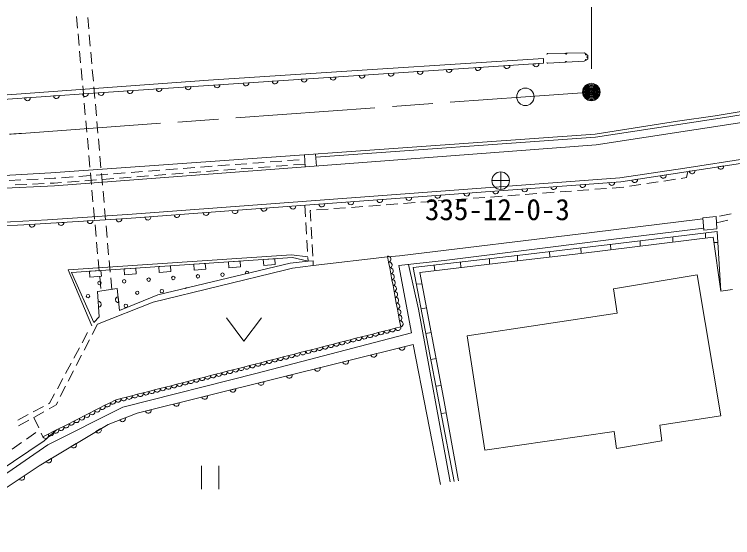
# Model space of a CAD drawing. Units: millimetres, scale not verified. Extents: x -36928797 to 680000, y 20000 to 219661428.
# Drawn here: x 423427 to 485228, y 262640 to 307668 of the extents above; entities that cross this region are included whole.
import ezdxf
from ezdxf.enums import TextEntityAlignment as Align

# ---------------------------------------------------------------- set-up
doc = ezdxf.new("R2010")
doc.units = ezdxf.units.MM
doc.header["$LTSCALE"] = 1000
doc.header["$PDMODE"] = 32
doc.header["$PDSIZE"] = 500
doc.linetypes.add('CHAIN', pattern=[18.5, 12, -1.5, 3.5, -1.5])
for name, color, linetype, lineweight in [('M-BGD', 7, 'Continuous', 13), ('M-BMK', 2, 'CHAIN', 13), ('M-BMK-SRVR', 3, 'Continuous', 13)]:
    doc.layers.add(name, color=color, linetype=linetype, lineweight=lineweight)
doc.layers.add('M-OTRS', color=6, linetype='Continuous')
doc.styles.add('ＭＳ ゴシック', font='')
doc.styles.get('ＭＳ ゴシック').set_extended_font_data('MS Gothic')

# ---------------------------------------------------------------- blocks, each defined once
blk = doc.blocks.new('ﾌﾟﾛｯﾄﾏｰｸ-06')
at = {"color": 3, "linetype": 'Continuous', "lineweight": 13}
for p, q in [((0, 0.5), (0, -0.5)), ((-0.5, 0), (0.5, 0))]:
    blk.add_line(p, q, dxfattribs=at)
blk.add_circle((0, 0), 0.5, dxfattribs=at)

msp = doc.modelspace()

# ---------------------------------------------------------------- linework, layer by layer
at = {"layer": 'M-BGD'}
for p, q in [((473072, 332680), (473072, 302984)), ((428777, 307482), (428865, 306486)), ((429827, 306412), (429739, 307408)), ((428909, 305988), (428998, 304992)), ((429959, 304918), (429871, 305914)), ((429042, 304494), (429131, 303498)), ((430091, 303423), (430003, 304420)), ((469311, 304288), (472478, 304360)), ((472478, 304360), (472779, 304132)), ((472779, 304132), (472758, 303800)), ((468960, 303456), (430227, 300898)), ((468944, 303870), (454674, 302964)), ((468960, 303456), (468944, 303870)), ((472468, 303633), (469321, 303457)), ((472758, 303800), (472468, 303633)), ((429175, 303000), (429263, 302004)), ((430222, 301929), (430134, 302925)), ((454674, 302964), (440141, 302006)), ((461069, 302935), (460570, 302902)), ((463563, 303100), (463064, 303067)), ((466058, 303265), (465559, 303232)), ((468552, 303429), (468053, 303396)), ((451090, 302276), (450591, 302243)), ((453585, 302441), (453086, 302408)), ((456079, 302606), (455581, 302573)), ((458574, 302770), (458075, 302737)), ((440141, 302006), (427945, 301118)), ((441112, 301617), (440613, 301584)), ((443607, 301782), (443108, 301749)), ((446101, 301946), (445602, 301914)), ((448596, 302111), (448097, 302078)), ((427945, 301118), (402969, 299349)), ((429308, 301506), (429396, 300510)), ((430354, 300435), (430266, 301431)), ((433628, 301123), (433130, 301090)), ((436123, 301287), (435624, 301254)), ((438618, 301452), (438119, 301419)), ((430227, 300898), (406400, 299181)), ((424796, 300507), (424298, 300471)), ((427290, 300686), (426791, 300650)), ((429784, 300866), (429285, 300830)), ((431134, 300958), (430635, 300925)), ((495032, 300542), (484907, 298860)), ((429440, 300012), (429529, 299015)), ((430486, 298941), (430398, 299937)), ((487279, 299541), (483728, 298949)), ((429573, 298517), (429661, 297521)), ((484907, 298860), (473435, 297096)), ((483728, 298949), (480473, 298466)), ((430618, 297447), (430530, 298443)), ((480473, 298466), (473409, 297369)), ((473496, 296440), (486387, 298407)), ((473409, 297369), (426567, 294019)), ((429706, 297023), (429794, 296027)), ((430749, 295952), (430661, 296949)), ((473435, 297096), (449357, 295374)), ((481107, 294429), (497882, 297045)), ((426879, 292916), (473496, 296440)), ((429838, 295529), (429927, 294533)), ((430881, 294458), (430793, 295454)), ((448451, 294547), (448377, 295579)), ((449411, 294619), (449338, 295648)), ((490332, 295522), (475617, 293264)), ((442438, 294744), (443436, 294820)), ((443934, 294857), (444931, 294933)), ((445430, 294970), (446427, 295046)), ((446926, 295083), (447923, 295159)), ((434960, 294179), (435957, 294254)), ((436456, 294292), (437453, 294367)), ((437951, 294405), (438948, 294480)), ((439447, 294518), (440444, 294593)), ((440955, 294221), (439958, 294146)), ((440943, 294631), (441940, 294707)), ((442451, 294334), (441454, 294259)), ((443947, 294447), (442949, 294372)), ((445442, 294560), (444445, 294485)), ((446938, 294673), (445941, 294598)), ((448434, 294786), (447437, 294711)), ((475515, 293588), (481107, 294429)), ((481986, 294241), (481492, 294166)), ((484457, 294621), (483963, 294545)), ((426567, 294019), (407996, 293058)), ((425984, 293523), (426838, 293565)), ((426838, 293565), (426983, 293576)), ((427481, 293614), (428478, 293689)), ((428977, 293727), (429974, 293802)), ((429971, 294035), (430060, 293039)), ((430473, 293840), (431470, 293915)), ((431013, 292964), (430925, 293960)), ((431968, 293953), (432966, 294028)), ((433476, 293656), (432479, 293580)), ((433464, 294066), (434461, 294141)), ((475515, 293588), (433569, 290472)), ((434972, 293769), (433975, 293693)), ((436468, 293882), (435471, 293806)), ((437964, 293995), (436967, 293919)), ((439459, 294108), (438462, 294032)), ((479515, 293862), (479021, 293786)), ((481265, 293627), (480803, 293555)), ((481374, 294147), (481265, 293627)), ((422988, 293375), (423986, 293424)), ((424498, 293039), (423499, 292989)), ((424486, 293449), (425485, 293498)), ((425996, 293113), (424998, 293063)), ((426864, 293156), (426496, 293138)), ((427494, 293203), (426864, 293156)), ((428989, 293316), (427992, 293241)), ((430485, 293429), (429488, 293354)), ((431981, 293542), (430984, 293467)), ((442655, 290814), (475617, 293264)), ((477343, 293024), (476355, 292872)), ((477044, 293483), (476550, 293407)), ((478826, 293252), (477837, 293100)), ((480308, 293479), (479320, 293328)), ((408022, 291984), (426879, 292916)), ((430104, 292541), (430192, 291545)), ((431145, 291470), (431057, 292466)), ((469877, 292356), (468879, 292282)), ((471372, 292467), (470375, 292393)), ((472868, 292578), (471871, 292504)), ((474364, 292689), (473367, 292615)), ((475860, 292801), (474863, 292726)), ((462397, 291800), (461400, 291726)), ((463893, 291911), (462896, 291837)), ((465389, 292022), (464392, 291948)), ((466885, 292134), (465888, 292060)), ((468381, 292245), (467383, 292171)), ((448417, 291243), (448476, 290244)), ((453422, 291133), (452425, 291059)), ((454918, 291244), (453921, 291170)), ((456414, 291356), (455416, 291281)), ((457910, 291467), (456912, 291393)), ((459405, 291578), (458408, 291504)), ((460901, 291689), (459904, 291615)), ((426264, 289974), (433569, 290472)), ((430237, 291047), (430325, 290051)), ((431276, 289976), (431188, 290972)), ((442655, 290814), (433118, 290106)), ((448934, 290800), (448873, 290795)), ((448873, 290795), (448929, 289858)), ((450430, 290911), (449433, 290837)), ((451926, 291022), (450929, 290948)), ((485090, 290515), (484110, 290314)), ((413679, 289304), (426264, 289974)), ((433118, 290106), (424252, 289557)), ((430182, 289924), (429683, 289893)), ((432677, 290078), (432178, 290048)), ((482672, 290071), (473112, 288910)), ((483803, 290279), (482663, 290163)), ((482663, 290163), (482760, 289102)), ((483863, 289199), (483803, 290279)), ((483833, 289739), (484812, 289944)), ((424252, 289557), (414299, 289019)), ((425192, 289615), (424693, 289584)), ((427687, 289769), (427188, 289739)), ((430369, 289553), (430458, 288557)), ((431408, 288481), (431320, 289478)), ((448505, 289745), (448564, 288747)), ((448959, 289359), (449018, 288361)), ((475020, 288312), (482752, 289284)), ((473112, 288910), (456565, 286880)), ((474669, 287872), (483904, 288994)), ((482760, 289102), (483863, 289199)), ((482883, 288870), (482883, 288421)), ((483904, 288994), (484222, 283841)), ((430502, 288059), (430591, 287063)), ((448593, 288248), (448652, 287250)), ((469326, 287597), (475020, 288312)), ((483562, 288505), (472172, 287090)), ((477263, 288187), (477270, 287723)), ((480090, 288530), (480083, 288073)), ((484222, 283841), (483562, 288505)), ((483962, 288048), (483630, 288025)), ((431540, 286987), (431452, 287983)), ((449048, 287862), (449107, 286864)), ((460409, 286475), (469326, 287597)), ((466703, 286929), (474669, 287872)), ((472165, 287576), (472187, 287092)), ((474720, 287878), (474738, 287409)), ((428063, 285678), (447273, 286968)), ((447273, 286968), (448679, 286792)), ((449142, 286043), (455546, 286791)), ((455627, 286353), (455533, 286860)), ((456565, 286880), (455546, 286791)), ((466703, 286929), (457742, 285881)), ((472172, 287090), (466705, 286462)), ((466710, 286930), (466719, 286464)), ((469468, 287256), (469487, 286782)), ((447370, 286739), (428355, 285457)), ((430635, 286565), (430723, 285568)), ((431672, 285493), (431584, 286489)), ((435758, 283520), (447163, 286268)), ((438860, 286165), (439858, 286232)), ((438894, 285666), (438860, 286165)), ((439858, 286232), (439891, 285733)), ((441853, 286367), (442851, 286434)), ((441887, 285868), (441853, 286367)), ((442851, 286434), (442885, 285935)), ((444846, 286569), (445844, 286636)), ((444880, 286070), (444846, 286569)), ((445844, 286636), (445878, 286137)), ((447163, 286268), (448700, 286427)), ((448700, 286427), (447370, 286739)), ((448681, 286750), (448700, 286427)), ((448700, 286427), (449132, 286451)), ((449132, 286451), (449142, 286043)), ((455722, 285846), (455627, 286353)), ((460409, 286475), (456494, 286049)), ((457347, 286142), (458209, 282297)), ((466705, 286462), (458325, 285458)), ((461821, 286358), (461830, 285878)), ((464315, 286650), (464320, 286176)), ((430082, 280879), (428063, 285678)), ((429880, 285559), (430878, 285627)), ((429914, 285061), (429880, 285559)), ((430878, 285627), (430912, 285128)), ((432874, 285761), (433871, 285829)), ((432907, 285262), (432874, 285761)), ((433871, 285829), (433905, 285330)), ((446675, 285657), (435371, 282888)), ((435867, 285963), (436865, 286030)), ((435900, 285464), (435867, 285963)), ((436898, 285532), (435900, 285464)), ((436865, 286030), (436898, 285532)), ((439891, 285733), (438894, 285666)), ((442885, 285935), (441887, 285868)), ((445878, 286137), (444880, 286070)), ((447365, 285826), (446675, 285657)), ((449142, 286043), (447365, 285826)), ((455817, 285340), (455722, 285846)), ((457605, 280268), (456494, 286049)), ((461255, 267483), (457742, 285881)), ((459560, 286094), (459602, 285611)), ((428355, 285457), (430252, 281152)), ((430912, 285128), (429914, 285061)), ((430768, 285070), (430856, 284074)), ((431803, 283999), (431715, 284995)), ((433905, 285330), (432907, 285262)), ((443320, 285342), (443603, 285410)), ((455912, 284833), (455817, 285340)), ((458325, 285458), (460345, 274682)), ((482185, 285255), (474974, 284040)), ((484210, 273121), (482185, 285255)), ((456006, 284326), (455912, 284833)), ((456101, 283820), (456006, 284326)), ((458015, 284449), (458506, 284493)), ((430584, 283811), (432267, 284070)), ((430584, 283811), (430730, 281640)), ((430730, 281640), (430584, 283811)), ((432485, 282180), (432267, 284070)), ((432267, 284070), (432485, 282180)), ((438114, 284088), (438298, 284132)), ((456196, 283313), (456101, 283820)), ((474974, 284040), (475285, 281953)), ((484222, 283841), (485210, 284001)), ((432404, 282877), (432347, 283374)), ((432485, 282180), (435758, 283520)), ((456291, 282807), (456196, 283313)), ((430592, 280996), (435371, 282888)), ((430640, 282975), (430674, 282476)), ((456385, 282300), (456291, 282807)), ((456480, 281793), (456385, 282300)), ((458209, 282297), (460912, 267438)), ((458419, 282332), (458896, 282416)), ((475285, 281953), (462381, 280010)), ((430252, 281152), (430730, 281640)), ((441682, 281550), (443182, 279550)), ((443182, 279550), (444682, 281550)), ((456575, 281287), (456480, 281793)), ((456670, 280780), (456575, 281287)), ((430592, 280996), (430134, 280108)), ((455706, 280533), (456188, 280656)), ((456188, 280656), (456670, 280780)), ((429258, 279408), (429732, 280288)), ((444314, 276797), (457605, 280268)), ((453298, 279915), (453780, 280039)), ((453780, 280039), (454261, 280162)), ((454261, 280162), (454743, 280286)), ((454743, 280286), (455225, 280409)), ((455225, 280409), (455706, 280533)), ((458824, 280212), (459292, 280301)), ((462381, 280010), (463907, 270166)), ((429904, 279663), (429446, 278775)), ((450889, 279298), (451371, 279421)), ((451371, 279421), (451853, 279545)), ((451853, 279545), (452334, 279668)), ((452334, 279668), (452816, 279792)), ((452816, 279792), (453298, 279915)), ((428547, 278087), (429021, 278967)), ((457735, 279255), (433993, 273347)), ((448481, 278680), (448963, 278804)), ((448963, 278804), (449444, 278927)), ((449444, 278927), (449926, 279051)), ((449926, 279051), (450408, 279174)), ((450408, 279174), (450889, 279298)), ((457024, 279078), (456538, 278957)), ((457735, 279255), (460092, 267222)), ((429217, 278330), (428758, 277442)), ((446072, 278062), (446554, 278186)), ((446554, 278186), (447036, 278310)), ((447036, 278310), (447517, 278433)), ((447517, 278433), (447999, 278557)), ((447999, 278557), (448481, 278680)), ((454598, 278474), (454112, 278353)), ((427836, 276766), (428310, 277647)), ((443664, 277445), (444146, 277568)), ((444146, 277568), (444627, 277692)), ((444627, 277692), (445109, 277815)), ((445109, 277815), (445591, 277939)), ((445591, 277939), (446072, 278062)), ((452172, 277870), (451686, 277750)), ((459250, 277982), (459712, 278059)), ((428529, 276997), (428070, 276109)), ((441255, 276827), (441737, 276951)), ((441737, 276951), (442219, 277074)), ((442219, 277074), (442700, 277198)), ((442700, 277198), (443182, 277321)), ((443182, 277321), (443664, 277445)), ((449746, 277267), (449260, 277146)), ((427125, 275445), (427599, 276326)), ((432772, 273861), (444314, 276797)), ((438847, 276210), (439329, 276333)), ((439329, 276333), (439810, 276457)), ((439810, 276457), (440292, 276580)), ((440292, 276580), (440774, 276704)), ((440774, 276704), (441255, 276827)), ((447319, 276663), (446834, 276542)), ((427841, 275664), (427382, 274776)), ((436438, 275592), (436920, 275716)), ((436920, 275716), (437402, 275839)), ((437402, 275839), (437883, 275963)), ((437883, 275963), (438365, 276086)), ((438365, 276086), (438847, 276210)), ((444893, 276060), (444408, 275939)), ((459692, 275667), (460147, 275737)), ((434030, 274974), (434512, 275098)), ((434512, 275098), (434993, 275221)), ((434993, 275221), (435475, 275345)), ((435475, 275345), (435957, 275469)), ((435957, 275469), (436438, 275592)), ((442467, 275456), (441982, 275335)), ((426464, 274216), (426888, 275005)), ((431659, 274254), (432103, 274480)), ((432103, 274480), (432585, 274604)), ((432585, 274604), (433066, 274727)), ((433066, 274727), (433548, 274851)), ((433548, 274851), (434030, 274974)), ((440041, 274852), (439556, 274732)), ((460345, 274682), (461643, 267527)), ((425050, 273458), (425931, 273931)), ((426318, 270637), (432772, 273861)), ((426372, 274167), (426464, 274216)), ((427012, 274058), (426408, 273719)), ((427153, 274331), (427012, 274058)), ((430327, 273574), (430771, 273801)), ((430771, 273801), (431215, 274027)), ((431215, 274027), (431659, 274254)), ((437615, 274249), (437130, 274128)), ((423728, 272750), (424609, 273222)), ((425972, 273475), (425100, 272986)), ((429440, 273122), (429883, 273348)), ((429883, 273348), (430327, 273574)), ((433993, 273347), (431485, 272382)), ((435189, 273645), (434704, 273524)), ((460140, 273323), (460579, 273390)), ((424663, 272741), (423791, 272252)), ((425104, 272988), (425527, 272082)), ((428108, 272442), (428552, 272669)), ((428552, 272669), (428996, 272895)), ((428996, 272895), (429440, 273122)), ((432972, 272954), (432506, 272775)), ((478977, 272327), (484210, 273121)), ((431485, 272382), (425547, 268827)), ((426776, 271763), (427220, 271989)), ((427220, 271989), (427664, 272216)), ((427664, 272216), (428108, 272442)), ((430876, 272017), (430447, 271760)), ((479140, 270960), (478977, 272327)), ((425285, 271679), (424460, 271113)), ((425739, 271629), (425888, 271310)), ((425888, 271310), (426332, 271536)), ((427058, 271906), (425977, 270982)), ((426332, 271536), (426776, 271763)), ((463907, 270166), (475028, 271785)), ((475028, 271785), (475231, 270321)), ((425977, 270982), (415775, 264093)), ((424048, 270830), (423224, 270263)), ((428731, 270733), (428302, 270476)), ((475231, 270321), (479140, 270960)), ((421095, 267044), (426318, 270637)), ((426586, 269448), (426157, 269192)), ((425547, 268827), (416323, 262640)), ((439521, 268819), (439521, 266819)), ((441021, 266819), (441021, 268819)), ((424257, 267961), (423842, 267683))]:
    msp.add_line(p, q, dxfattribs=at)
for centre in [(434987, 284841), (437104, 284984), (439220, 285126), (441337, 285269), (430754, 284555), (432871, 284698), (434000, 283711), (436117, 283854), (429767, 283426), (433013, 282582)]:
    msp.add_circle(centre, 150, dxfattribs=at)
for centre, radius, start, end in [((469313, 304213), 75, 91.31475, 181.31475), ((470895, 304324), 75, 181.31475, 1.31475), ((470895, 304324), 37.5, 181.31475, 1.31475), ((472629, 304246), 75, 142.81476, 322.81582), ((472629, 304246), 37.5, 142.81529, 322.81529), ((469317, 303532), 75, 183.21125, 273.21125), ((470895, 303545), 75, 3.21125, 183.21125), ((470895, 303545), 37.5, 3.21125, 183.21125), ((472613, 303717), 75, 29.74488, 209.74488), ((472613, 303717), 37.5, 29.74488, 209.74488), ((472769, 303966), 75, 86.42425, 266.42309), ((472769, 303966), 37.5, 86.42482, 266.42251), ((460819, 302919), 250, 183.77905, 3.77875), ((463314, 303083), 250, 183.7789, 3.7789), ((465808, 303248), 250, 183.7789, 3.7789), ((468303, 303413), 250, 183.77905, 3.77875), ((450841, 302260), 250, 183.77905, 3.77875), ((453335, 302424), 250, 183.7789, 3.7789), ((455830, 302589), 250, 183.7789, 3.7789), ((458325, 302754), 250, 183.77905, 3.77875), ((440863, 301600), 250, 183.7789, 3.7789), ((443357, 301765), 250, 183.7789, 3.7789), ((445852, 301930), 250, 183.77905, 3.77875), ((448346, 302095), 250, 183.77905, 3.77875), ((433379, 301106), 250, 183.7789, 3.7789), ((435874, 301271), 250, 183.77905, 3.77875), ((438368, 301436), 250, 183.77905, 3.77875), ((424547, 300489), 250, 184.12221, 4.12221), ((427041, 300668), 250, 184.12221, 4.12221), ((429534, 300848), 250, 184.12221, 4.12221), ((430884, 300941), 250, 183.7789, 3.7789), ((481739, 294203), 250, 188.7253, 8.72601), ((484210, 294583), 250, 188.7259, 8.72541), ((479268, 293824), 250, 188.7259, 8.72541), ((472323, 293019), 250, 184.24974, 4.24974), ((474817, 293204), 250, 184.24974, 4.24974), ((476797, 293445), 250, 188.72565, 8.72565), ((464844, 292463), 250, 184.24974, 4.24974), ((467337, 292649), 250, 184.24974, 4.24974), ((469830, 292834), 250, 184.24974, 4.24974), ((454872, 291722), 250, 184.24974, 4.24974), ((457365, 291908), 250, 184.24974, 4.24974), ((459858, 292093), 250, 184.24974, 4.24974), ((462351, 292278), 250, 184.24974, 4.24974), ((447392, 291166), 250, 184.24974, 4.24974), ((449885, 291352), 250, 184.24974, 4.24974), ((452378, 291537), 250, 184.24974, 4.24974), ((439913, 290619), 250, 186.07498, 2.4245), ((442409, 290773), 250, 179.0045, 9.49497), ((444899, 290981), 250, 184.24974, 4.24974), ((429933, 289909), 250, 183.54344, 3.54344), ((432428, 290063), 250, 183.54344, 3.54344), ((434923, 290218), 250, 179.13449, 9.36498), ((437413, 290434), 250, 186.35663, 2.14284), ((424942, 289600), 250, 183.54344, 3.54344), ((427437, 289754), 250, 183.54344, 3.54344), ((455572, 286605), 258, 282.33465, 98.85148), ((455667, 286098), 258, 282.33465, 98.85148), ((443453, 285412), 150, 359.45293, 207.64374), ((455762, 285592), 258, 282.33465, 98.85148), ((455857, 285085), 258, 282.33465, 98.85148), ((455951, 284578), 258, 282.33465, 98.85148), ((456046, 284072), 258, 282.33465, 98.85148), ((438233, 283997), 150, 64.41195, 142.68472), ((456141, 283565), 258, 282.33465, 98.85148), ((432376, 283125), 250, 96.58255, 276.58134), ((456236, 283058), 258, 282.33465, 98.85148), ((430657, 282726), 250, 273.83227, 93.83227), ((456330, 282552), 258, 282.33465, 98.85148), ((456425, 282045), 258, 282.33465, 98.85148), ((456520, 281538), 258, 282.33465, 98.85148), ((456615, 281032), 258, 282.33465, 98.85148), ((455947, 280595), 249, 194.38237, 14.38237), ((456429, 280718), 249, 194.38193, 14.3828), ((453539, 279977), 249, 194.38237, 14.38237), ((454020, 280101), 249, 194.38237, 14.38237), ((454502, 280224), 249, 194.38237, 14.38237), ((454984, 280348), 249, 194.38237, 14.38237), ((455465, 280471), 249, 194.38237, 14.38237), ((451130, 279359), 249, 194.38237, 14.38237), ((451612, 279483), 249, 194.38237, 14.38237), ((452094, 279606), 249, 194.38193, 14.3828), ((452575, 279730), 249, 194.38204, 14.38269), ((453057, 279854), 249, 194.38204, 14.38269), ((448722, 278742), 249, 194.38237, 14.38237), ((449203, 278865), 249, 194.38237, 14.38237), ((449685, 278989), 249, 194.38237, 14.38237), ((450167, 279112), 249, 194.38237, 14.38237), ((450648, 279236), 249, 194.38237, 14.38237), ((456781, 279017), 250, 193.9721, 13.9721), ((446313, 278124), 249, 194.38266, 14.38207), ((446795, 278248), 249, 194.38237, 14.38237), ((447277, 278371), 249, 194.38193, 14.3828), ((447758, 278495), 249, 194.38204, 14.38269), ((448240, 278618), 249, 194.38204, 14.38269), ((454355, 278414), 250, 193.9721, 13.9721), ((443905, 277507), 249, 194.38237, 14.38237), ((444386, 277630), 249, 194.38237, 14.38237), ((444868, 277754), 249, 194.38237, 14.38237), ((445350, 277877), 249, 194.38237, 14.38237), ((445831, 278001), 249, 194.38237, 14.38237), ((451929, 277810), 250, 193.9721, 13.9721), ((441496, 276889), 249, 194.38237, 14.38237), ((441978, 277013), 249, 194.38237, 14.38237), ((442460, 277136), 249, 194.38193, 14.3828), ((442941, 277260), 249, 194.38204, 14.38269), ((443423, 277383), 249, 194.38204, 14.38269), ((449503, 277206), 250, 193.9718, 13.9724), ((439088, 276271), 249, 194.38237, 14.38237), ((439569, 276395), 249, 194.38237, 14.38237), ((440051, 276518), 249, 194.38237, 14.38237), ((440533, 276642), 249, 194.38237, 14.38237), ((441014, 276766), 249, 194.38237, 14.38237), ((447077, 276603), 250, 193.9721, 13.9721), ((436679, 275654), 249, 194.38237, 14.38237), ((437161, 275777), 249, 194.38237, 14.38237), ((437643, 275901), 249, 194.38193, 14.3828), ((438124, 276024), 249, 194.38204, 14.38269), ((438606, 276148), 249, 194.38204, 14.38269), ((444651, 275999), 250, 193.9718, 13.9724), ((434271, 275036), 249, 194.38204, 14.38269), ((434752, 275160), 249, 194.38237, 14.38237), ((435234, 275283), 249, 194.38237, 14.38237), ((435716, 275407), 249, 194.38237, 14.38237), ((436198, 275530), 249, 194.38237, 14.38237), ((442225, 275396), 250, 193.9721, 13.9721), ((431881, 274367), 249, 207.02905, 27.02905), ((432344, 274542), 249, 194.38237, 14.38237), ((432826, 274666), 249, 194.38237, 14.38237), ((433307, 274789), 249, 194.38193, 14.3828), ((433789, 274913), 249, 194.38204, 14.38269), ((439799, 274792), 250, 193.9721, 13.9721), ((430549, 273688), 249, 207.02905, 27.02905), ((430993, 273914), 249, 207.02905, 27.02905), ((431437, 274141), 249, 207.02905, 27.02905), ((437373, 274188), 250, 193.9721, 13.9721), ((429662, 273235), 249, 207.02905, 27.02905), ((430105, 273461), 249, 207.02905, 27.02905), ((434947, 273585), 250, 193.9721, 13.9721), ((428330, 272555), 249, 207.02905, 27.02905), ((428774, 272782), 249, 207.02905, 27.02905), ((429218, 273008), 249, 207.02905, 27.02905), ((432739, 272865), 250, 201.06135, 21.06135), ((426998, 271876), 249, 207.02905, 27.02905), ((427442, 272102), 249, 207.02905, 27.02905), ((427886, 272329), 249, 207.02905, 27.02905), ((430661, 271888), 250, 210.90806, 30.90889), ((426110, 271423), 249, 207.02905, 27.02905), ((426554, 271650), 249, 207.02905, 27.02905), ((428516, 270604), 250, 210.90847, 30.90847), ((426371, 269320), 250, 210.90847, 30.90847), ((424050, 267822), 250, 213.84979, 33.84979)]:
    msp.add_arc(centre, radius, start, end, dxfattribs=at)
at = {"layer": 'M-BMK'}
for p, q in [((467398, 300572), (473072, 300984)), ((424035, 297427), (467398, 300572))]:
    msp.add_line(p, q, dxfattribs=at)
msp.add_arc((320292, 1823940), 1530034, 271.77123, 273.88787, dxfattribs=at)
at = {"layer": 'M-BMK-SRVR'}
for centre, radius in [((473072, 300984), 750), ((473072, 300984), 675), ((467398, 300572), 750), ((473072, 300984), 600), ((473072, 300984), 525), ((473072, 300984), 450), ((473072, 300984), 375), ((473072, 300984), 300), ((473072, 300984), 225), ((473072, 300984), 150), ((473072, 300984), 75), ((473072, 300984), 37.5)]:
    msp.add_circle(centre, radius, dxfattribs=at)
at = {"layer": 'M-OTRS'}
msp.add_point((473072, 300984), dxfattribs=at)

# ---------------------------------------------------------------- block references
at = {"layer": 'M-BMK-SRVR', "xscale": 1500, "yscale": 1500}
msp.add_blockref('ﾌﾟﾛｯﾄﾏｰｸ-06', (465271, 293359), dxfattribs=at)

# ---------------------------------------------------------------- texts
at = {"layer": 'M-BMK-SRVR', "style": 'ＭＳ ゴシック'}
msp.add_text('335-12-0-3', height=1833, dxfattribs=at).set_placement((458753, 291791), align=Align.TOP_LEFT)

doc.saveas('drawing.dxf')
